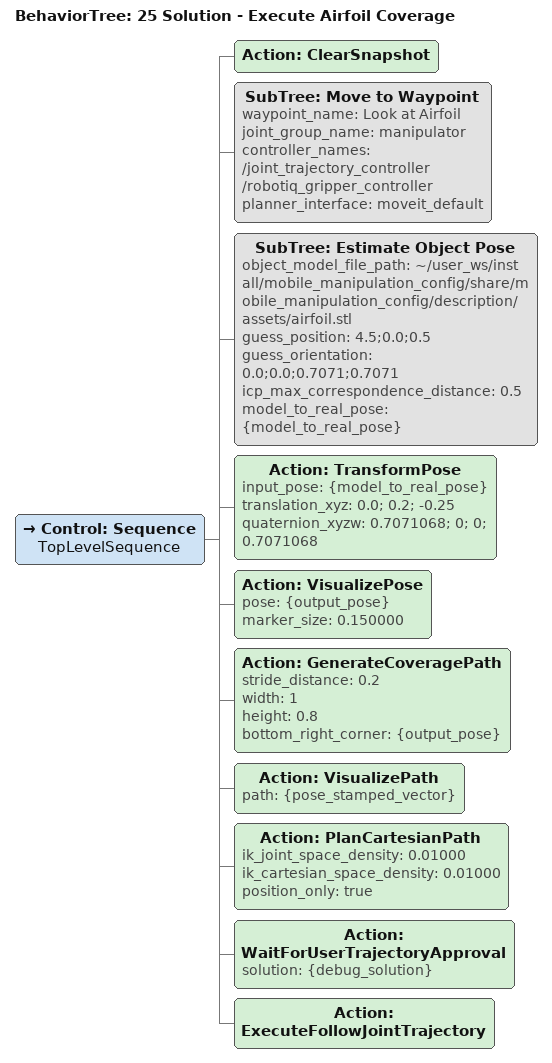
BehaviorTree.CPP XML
<?xml version='1.0' encoding='UTF-8'?>
<root BTCPP_format="4" main_tree_to_execute="25 Solution - Execute Airfoil Coverage">
  <BehaviorTree ID="25 Solution - Execute Airfoil Coverage" _description="Estimate the pose of an airfoil, define a coverage path and execute it" _hardcoded="false">
    <Control ID="Sequence" name="TopLevelSequence">
      <Action ID="ClearSnapshot"/>
      <SubTree ID="Move to Waypoint" waypoint_name="Look at Airfoil" joint_group_name="manipulator" controller_names="/joint_trajectory_controller /robotiq_gripper_controller" planner_interface="moveit_default"/>
      <SubTree ID="Estimate Object Pose" object_model_file_path="~/user_ws/install/mobile_manipulation_config/share/mobile_manipulation_config/description/assets/airfoil.stl" guess_position="4.5;0.0;0.5" guess_orientation="0.0;0.0;0.7071;0.7071" icp_max_correspondence_distance="0.5" model_to_real_pose="{model_to_real_pose}"/>
      <Action ID="TransformPose" input_pose="{model_to_real_pose}" translation_xyz="0.0; 0.2; -0.25" quaternion_xyzw="0.7071068; 0; 0; 0.7071068 "/>
      <Action ID="VisualizePose" pose="{output_pose}" marker_size="0.150000"/>
      <Action ID="GenerateCoveragePath" stride_distance="0.2" width="1" height="0.8" bottom_right_corner="{output_pose}"/>
      <Action ID="VisualizePath" path="{pose_stamped_vector}"/>
      <Action ID="PlanCartesianPath" ik_joint_space_density="0.01000" ik_cartesian_space_density="0.01000" position_only="true"/>
      <Action ID="WaitForUserTrajectoryApproval" solution="{debug_solution}"/>
      <Action ID="ExecuteFollowJointTrajectory"/>
    </Control>
  </BehaviorTree>
</root>
